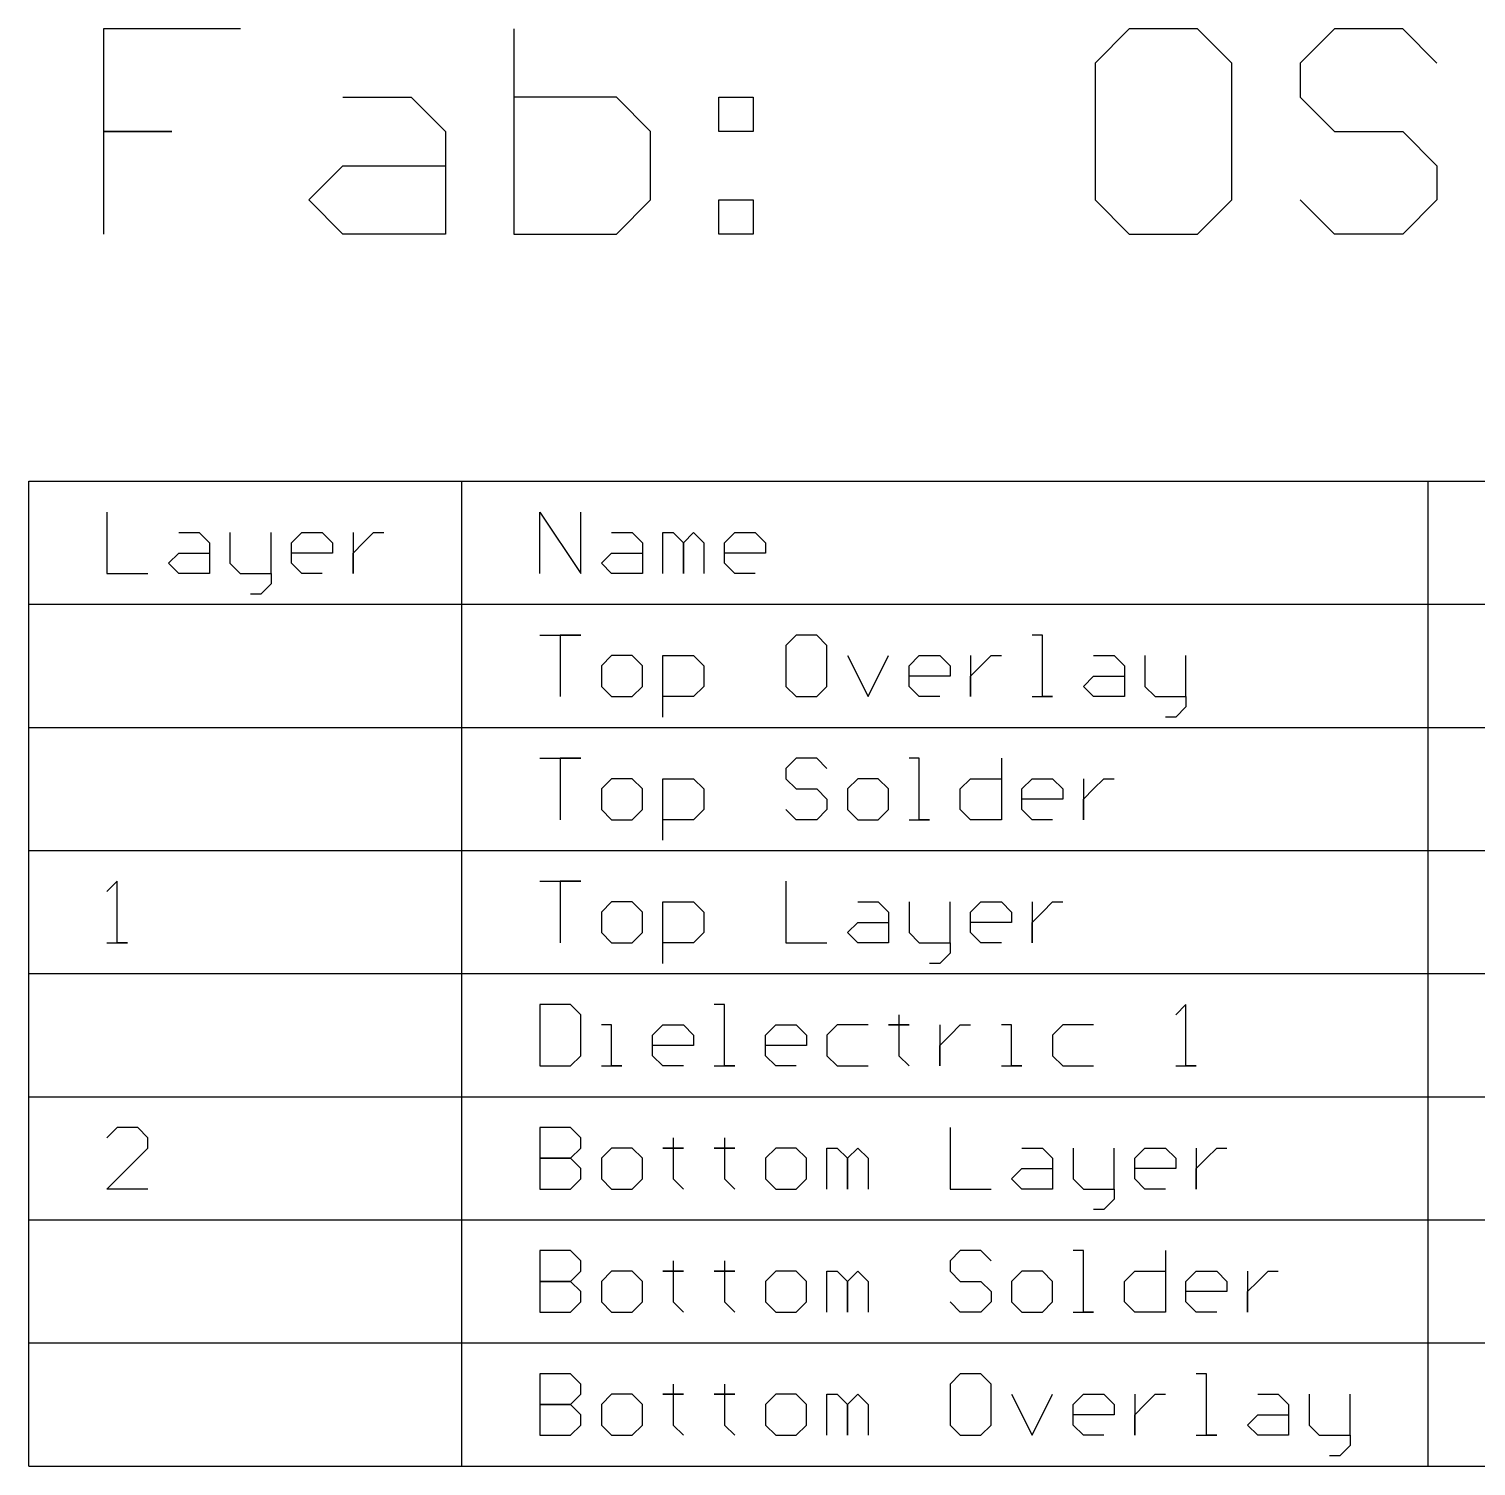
# Model space of a CAD drawing. Header units: millimetres. Extents: x -1.9 to 9.1, y -3.1 to 5.4.
# Drawn here: x 6.239 to 6.944, y 0.465 to 1.165 of the extents above; entities that cross this region are included whole.
import ezdxf

# ---------------------------------------------------------------- set-up
doc = ezdxf.new("R2010")
doc.units = ezdxf.units.MM
doc.header["$MEASUREMENT"] = 0
doc.layers.add('Mechanical28', color=56, linetype='Continuous')

msp = doc.modelspace()

# ---------------------------------------------------------------- linework, layer by layer
at = {"layer": 'Mechanical28'}
for p, q in [((6.34165, 1.16497), (6.275, 1.16497)), ((6.275, 1.16497), (6.275, 1.11498)), ((6.47494, 1.16497), (6.47494, 1.065)), ((6.77484, 1.16497), (6.75818, 1.14831)), ((6.80816, 1.16497), (6.77484, 1.16497)), ((6.82482, 1.14831), (6.80816, 1.16497)), ((6.87481, 1.16497), (6.85814, 1.14831)), ((6.90813, 1.16497), (6.87481, 1.16497)), ((6.92479, 1.14831), (6.90813, 1.16497)), ((6.75818, 1.14831), (6.75818, 1.08166)), ((6.82482, 1.08166), (6.82482, 1.14831)), ((6.85814, 1.14831), (6.85814, 1.13165)), ((6.39163, 1.13165), (6.42495, 1.13165)), ((6.42495, 1.13165), (6.44161, 1.11498)), ((6.52492, 1.13165), (6.47494, 1.13165)), ((6.54158, 1.11498), (6.52492, 1.13165)), ((6.5749, 1.13165), (6.59156, 1.13165)), ((6.5749, 1.11498), (6.5749, 1.13165)), ((6.59156, 1.13165), (6.59156, 1.11498)), ((6.85814, 1.13165), (6.87481, 1.11498)), ((6.275, 1.11498), (6.30832, 1.11498)), ((6.30832, 1.11498), (6.275, 1.11498)), ((6.275, 1.11498), (6.275, 1.065)), ((6.44161, 1.11498), (6.44161, 1.065)), ((6.54158, 1.09832), (6.54158, 1.11498)), ((6.59156, 1.11498), (6.5749, 1.11498)), ((6.87481, 1.11498), (6.90813, 1.11498)), ((6.90813, 1.11498), (6.92479, 1.09832)), ((6.37497, 1.08166), (6.39163, 1.09832)), ((6.39163, 1.09832), (6.44161, 1.09832)), ((6.54158, 1.08166), (6.54158, 1.09832)), ((6.92479, 1.09832), (6.92479, 1.08166)), ((6.39163, 1.065), (6.37497, 1.08166)), ((6.52492, 1.065), (6.54158, 1.08166)), ((6.5749, 1.08166), (6.59156, 1.08166)), ((6.5749, 1.065), (6.5749, 1.08166)), ((6.59156, 1.08166), (6.59156, 1.065)), ((6.75818, 1.08166), (6.77484, 1.065)), ((6.80816, 1.065), (6.82482, 1.08166)), ((6.87481, 1.065), (6.85814, 1.08166)), ((6.92479, 1.08166), (6.90813, 1.065)), ((6.44161, 1.065), (6.39163, 1.065)), ((6.47494, 1.065), (6.52492, 1.065)), ((6.59156, 1.065), (6.5749, 1.065)), ((6.77484, 1.065), (6.80816, 1.065)), ((6.90813, 1.065), (6.87481, 1.065)), ((6.23863, 0.94454), (8.67399, 0.94454)), ((6.23863, 0.46454), (6.23863, 0.94454)), ((6.44959, 0.46454), (6.44959, 0.94454)), ((6.92046, 0.46454), (6.92046, 0.94454)), ((6.27663, 0.92953), (6.27663, 0.89954)), ((6.48759, 0.89954), (6.48759, 0.92953)), ((6.48759, 0.92953), (6.50758, 0.89954)), ((6.50758, 0.89954), (6.50758, 0.92953)), ((6.31162, 0.91953), (6.32162, 0.91953)), ((6.32162, 0.91953), (6.32662, 0.91453)), ((6.33661, 0.91953), (6.33661, 0.90454)), ((6.35661, 0.89954), (6.35661, 0.91953)), ((6.3666, 0.91453), (6.3716, 0.91953)), ((6.3716, 0.91953), (6.3816, 0.91953)), ((6.3816, 0.91953), (6.3866, 0.91453)), ((6.39659, 0.91953), (6.39659, 0.89954)), ((6.40159, 0.91453), (6.40659, 0.91953)), ((6.40659, 0.91953), (6.41159, 0.91953)), ((6.52258, 0.91953), (6.53257, 0.91953)), ((6.53257, 0.91953), (6.53757, 0.91453)), ((6.54757, 0.89954), (6.54757, 0.91953)), ((6.54757, 0.91953), (6.55257, 0.91953)), ((6.55257, 0.91953), (6.55757, 0.91453)), ((6.55757, 0.91453), (6.56256, 0.91953)), ((6.56256, 0.91953), (6.56756, 0.91453)), ((6.57756, 0.91453), (6.58256, 0.91953)), ((6.58256, 0.91953), (6.59255, 0.91953)), ((6.59255, 0.91953), (6.59755, 0.91453)), ((6.32662, 0.91453), (6.32662, 0.89954)), ((6.3666, 0.90454), (6.3666, 0.91453)), ((6.3866, 0.91453), (6.3866, 0.90954)), ((6.39659, 0.90954), (6.40159, 0.91453)), ((6.53757, 0.91453), (6.53757, 0.89954)), ((6.55757, 0.91453), (6.55757, 0.89954)), ((6.55757, 0.89954), (6.55757, 0.91453)), ((6.56756, 0.91453), (6.56756, 0.89954)), ((6.57756, 0.90454), (6.57756, 0.91453)), ((6.59755, 0.91453), (6.59755, 0.90954)), ((6.30662, 0.90454), (6.31162, 0.90954)), ((6.31162, 0.89954), (6.30662, 0.90454)), ((6.31162, 0.90954), (6.32662, 0.90954)), ((6.33661, 0.90454), (6.34161, 0.89954)), ((6.3866, 0.90954), (6.3666, 0.90954)), ((6.3716, 0.89954), (6.3666, 0.90454)), ((6.39659, 0.89954), (6.39659, 0.90954)), ((6.51758, 0.90454), (6.52258, 0.90954)), ((6.52258, 0.89954), (6.51758, 0.90454)), ((6.52258, 0.90954), (6.53757, 0.90954)), ((6.59755, 0.90954), (6.57756, 0.90954)), ((6.58256, 0.89954), (6.57756, 0.90454)), ((6.27663, 0.89954), (6.29663, 0.89954)), ((6.32662, 0.89954), (6.31162, 0.89954)), ((6.34161, 0.89954), (6.35661, 0.89954)), ((6.35661, 0.89954), (6.35661, 0.89454)), ((6.3816, 0.89954), (6.3716, 0.89954)), ((6.53757, 0.89954), (6.52258, 0.89954)), ((6.59255, 0.89954), (6.58256, 0.89954)), ((6.35161, 0.88954), (6.34661, 0.88954)), ((6.35661, 0.89454), (6.35161, 0.88954)), ((6.23863, 0.88454), (8.67399, 0.88454)), ((6.48759, 0.86953), (6.50758, 0.86953)), ((6.50758, 0.86953), (6.49758, 0.86953)), ((6.49758, 0.86953), (6.49758, 0.83954)), ((6.61255, 0.86953), (6.60755, 0.86453)), ((6.62254, 0.86953), (6.61255, 0.86953)), ((6.62754, 0.86453), (6.62254, 0.86953)), ((6.73251, 0.86953), (6.72751, 0.86953)), ((6.73251, 0.83954), (6.73251, 0.86953)), ((6.60755, 0.86453), (6.60755, 0.84454)), ((6.62754, 0.84454), (6.62754, 0.86453)), ((6.52258, 0.85953), (6.51758, 0.85453)), ((6.51758, 0.85453), (6.51758, 0.84454)), ((6.53257, 0.85953), (6.52258, 0.85953)), ((6.53757, 0.85453), (6.53257, 0.85953)), ((6.53757, 0.84454), (6.53757, 0.85453)), ((6.54757, 0.82954), (6.54757, 0.85953)), ((6.54757, 0.85953), (6.56256, 0.85953)), ((6.56256, 0.85953), (6.56756, 0.85453)), ((6.56756, 0.85453), (6.56756, 0.84454)), ((6.63754, 0.85953), (6.64754, 0.83954)), ((6.64754, 0.83954), (6.65753, 0.85953)), ((6.66753, 0.85453), (6.67253, 0.85953)), ((6.66753, 0.84454), (6.66753, 0.85453)), ((6.67253, 0.85953), (6.68253, 0.85953)), ((6.68253, 0.85953), (6.68752, 0.85453)), ((6.68752, 0.85453), (6.68752, 0.84954)), ((6.69752, 0.85953), (6.69752, 0.83954)), ((6.69752, 0.84954), (6.70252, 0.85453)), ((6.70252, 0.85453), (6.70752, 0.85953)), ((6.70752, 0.85953), (6.71252, 0.85953)), ((6.7575, 0.85953), (6.7675, 0.85953)), ((6.7675, 0.85953), (6.7725, 0.85453)), ((6.7725, 0.85453), (6.7725, 0.83954)), ((6.78249, 0.85953), (6.78249, 0.84454)), ((6.80249, 0.83954), (6.80249, 0.85953)), ((6.68752, 0.84954), (6.66753, 0.84954)), ((6.69752, 0.83954), (6.69752, 0.84954)), ((6.7525, 0.84454), (6.7575, 0.84954)), ((6.7575, 0.84954), (6.7725, 0.84954)), ((6.51758, 0.84454), (6.52258, 0.83954)), ((6.52258, 0.83954), (6.53257, 0.83954)), ((6.53257, 0.83954), (6.53757, 0.84454)), ((6.56256, 0.83954), (6.54757, 0.83954)), ((6.56756, 0.84454), (6.56256, 0.83954)), ((6.60755, 0.84454), (6.61255, 0.83954)), ((6.61255, 0.83954), (6.62254, 0.83954)), ((6.62254, 0.83954), (6.62754, 0.84454)), ((6.67253, 0.83954), (6.66753, 0.84454)), ((6.68253, 0.83954), (6.67253, 0.83954)), ((6.72751, 0.83954), (6.73751, 0.83954)), ((6.73751, 0.83954), (6.73251, 0.83954)), ((6.7575, 0.83954), (6.7525, 0.84454)), ((6.7725, 0.83954), (6.7575, 0.83954)), ((6.78249, 0.84454), (6.78749, 0.83954)), ((6.78749, 0.83954), (6.80249, 0.83954)), ((6.80249, 0.83954), (6.80249, 0.83454)), ((6.80249, 0.83454), (6.79749, 0.82954)), ((6.79749, 0.82954), (6.79249, 0.82954)), ((6.23863, 0.82454), (6.44959, 0.82454)), ((6.44959, 0.82454), (6.92046, 0.82454)), ((6.92046, 0.82454), (7.4863, 0.82454)), ((6.48759, 0.80953), (6.50758, 0.80953)), ((6.50758, 0.80953), (6.49758, 0.80953)), ((6.49758, 0.80953), (6.49758, 0.77954)), ((6.61255, 0.80953), (6.60755, 0.80453)), ((6.60755, 0.80453), (6.60755, 0.79953)), ((6.62254, 0.80953), (6.61255, 0.80953)), ((6.62754, 0.80453), (6.62254, 0.80953)), ((6.67253, 0.80953), (6.66753, 0.80953)), ((6.67253, 0.77954), (6.67253, 0.80953)), ((6.71252, 0.80953), (6.71252, 0.77954)), ((6.52258, 0.79953), (6.51758, 0.79453)), ((6.53257, 0.79953), (6.52258, 0.79953)), ((6.53757, 0.79453), (6.53257, 0.79953)), ((6.54757, 0.76954), (6.54757, 0.79953)), ((6.54757, 0.79953), (6.56256, 0.79953)), ((6.56256, 0.79953), (6.56756, 0.79453)), ((6.60755, 0.79953), (6.61255, 0.79453)), ((6.64254, 0.79953), (6.63754, 0.79453)), ((6.65253, 0.79953), (6.64254, 0.79953)), ((6.65753, 0.79453), (6.65253, 0.79953)), ((6.69252, 0.79453), (6.69752, 0.79953)), ((6.69752, 0.79953), (6.71252, 0.79953)), ((6.72251, 0.79453), (6.72751, 0.79953)), ((6.72751, 0.79953), (6.73751, 0.79953)), ((6.73751, 0.79953), (6.74251, 0.79453)), ((6.7525, 0.79953), (6.7525, 0.77954)), ((6.7575, 0.79453), (6.7625, 0.79953)), ((6.7625, 0.79953), (6.7675, 0.79953)), ((6.51758, 0.79453), (6.51758, 0.78454)), ((6.53757, 0.78454), (6.53757, 0.79453)), ((6.56756, 0.79453), (6.56756, 0.78454)), ((6.61255, 0.79453), (6.62254, 0.79453)), ((6.62254, 0.79453), (6.62754, 0.78954)), ((6.63754, 0.79453), (6.63754, 0.78454)), ((6.65753, 0.78454), (6.65753, 0.79453)), ((6.69252, 0.78454), (6.69252, 0.79453)), ((6.72251, 0.78454), (6.72251, 0.79453)), ((6.74251, 0.79453), (6.74251, 0.78954)), ((6.7525, 0.78954), (6.7575, 0.79453)), ((6.51758, 0.78454), (6.52258, 0.77954)), ((6.53257, 0.77954), (6.53757, 0.78454)), ((6.56756, 0.78454), (6.56256, 0.77954)), ((6.61255, 0.77954), (6.60755, 0.78454)), ((6.62754, 0.78454), (6.62254, 0.77954)), ((6.62754, 0.78954), (6.62754, 0.78454)), ((6.63754, 0.78454), (6.64254, 0.77954)), ((6.65253, 0.77954), (6.65753, 0.78454)), ((6.69752, 0.77954), (6.69252, 0.78454)), ((6.74251, 0.78954), (6.72251, 0.78954)), ((6.72751, 0.77954), (6.72251, 0.78454)), ((6.7525, 0.77954), (6.7525, 0.78954)), ((6.52258, 0.77954), (6.53257, 0.77954)), ((6.56256, 0.77954), (6.54757, 0.77954)), ((6.62254, 0.77954), (6.61255, 0.77954)), ((6.64254, 0.77954), (6.65253, 0.77954)), ((6.66753, 0.77954), (6.67753, 0.77954)), ((6.67753, 0.77954), (6.67253, 0.77954)), ((6.71252, 0.77954), (6.69752, 0.77954)), ((6.73751, 0.77954), (6.72751, 0.77954)), ((6.23863, 0.76454), (6.44959, 0.76454)), ((6.44959, 0.76454), (6.92046, 0.76454)), ((6.92046, 0.76454), (7.4863, 0.76454)), ((6.28163, 0.74953), (6.27663, 0.74453)), ((6.28163, 0.71954), (6.28163, 0.74953)), ((6.48759, 0.74953), (6.50758, 0.74953)), ((6.50758, 0.74953), (6.49758, 0.74953)), ((6.49758, 0.74953), (6.49758, 0.71954)), ((6.60755, 0.74953), (6.60755, 0.71954)), ((6.52258, 0.73953), (6.51758, 0.73453)), ((6.51758, 0.73453), (6.51758, 0.72454)), ((6.53257, 0.73953), (6.52258, 0.73953)), ((6.53757, 0.73453), (6.53257, 0.73953)), ((6.53757, 0.72454), (6.53757, 0.73453)), ((6.54757, 0.70954), (6.54757, 0.73953)), ((6.54757, 0.73953), (6.56256, 0.73953)), ((6.56256, 0.73953), (6.56756, 0.73453)), ((6.56756, 0.73453), (6.56756, 0.72454)), ((6.64254, 0.73953), (6.65253, 0.73953)), ((6.65253, 0.73953), (6.65753, 0.73453)), ((6.65753, 0.73453), (6.65753, 0.71954)), ((6.66753, 0.73953), (6.66753, 0.72454)), ((6.68752, 0.71954), (6.68752, 0.73953)), ((6.69752, 0.73453), (6.70252, 0.73953)), ((6.69752, 0.72454), (6.69752, 0.73453)), ((6.70252, 0.73953), (6.71252, 0.73953)), ((6.71252, 0.73953), (6.71751, 0.73453)), ((6.71751, 0.73453), (6.71751, 0.72954)), ((6.72751, 0.73953), (6.72751, 0.71954)), ((6.72751, 0.72954), (6.73251, 0.73453)), ((6.73251, 0.73453), (6.73751, 0.73953)), ((6.73751, 0.73953), (6.74251, 0.73953)), ((6.63754, 0.72454), (6.64254, 0.72954)), ((6.64254, 0.72954), (6.65753, 0.72954)), ((6.71751, 0.72954), (6.69752, 0.72954)), ((6.72751, 0.71954), (6.72751, 0.72954)), ((6.27663, 0.71954), (6.28663, 0.71954)), ((6.28663, 0.71954), (6.28163, 0.71954)), ((6.51758, 0.72454), (6.52258, 0.71954)), ((6.52258, 0.71954), (6.53257, 0.71954)), ((6.53257, 0.71954), (6.53757, 0.72454)), ((6.56256, 0.71954), (6.54757, 0.71954)), ((6.56756, 0.72454), (6.56256, 0.71954)), ((6.60755, 0.71954), (6.62754, 0.71954)), ((6.64254, 0.71954), (6.63754, 0.72454)), ((6.65753, 0.71954), (6.64254, 0.71954)), ((6.66753, 0.72454), (6.67253, 0.71954)), ((6.67253, 0.71954), (6.68752, 0.71954)), ((6.68752, 0.71954), (6.68752, 0.71454)), ((6.70252, 0.71954), (6.69752, 0.72454)), ((6.71252, 0.71954), (6.70252, 0.71954)), ((6.68752, 0.71454), (6.68253, 0.70954)), ((6.68253, 0.70954), (6.67753, 0.70954)), ((6.23863, 0.70454), (6.44959, 0.70454)), ((6.44959, 0.70454), (6.92046, 0.70454)), ((6.92046, 0.70454), (7.4863, 0.70454)), ((6.48759, 0.68953), (6.48759, 0.65954)), ((6.50258, 0.68953), (6.48759, 0.68953)), ((6.50758, 0.68453), (6.50258, 0.68953)), ((6.50758, 0.66454), (6.50758, 0.68453)), ((6.57756, 0.68953), (6.57256, 0.68953)), ((6.57756, 0.65954), (6.57756, 0.68953)), ((6.66253, 0.68453), (6.66253, 0.67953)), ((6.80249, 0.68953), (6.79749, 0.68453)), ((6.80249, 0.65954), (6.80249, 0.68953)), ((6.52258, 0.67953), (6.51758, 0.67953)), ((6.52258, 0.65954), (6.52258, 0.67953)), ((6.54257, 0.67453), (6.54757, 0.67953)), ((6.54757, 0.67953), (6.55757, 0.67953)), ((6.55757, 0.67953), (6.56256, 0.67453)), ((6.59755, 0.67453), (6.60255, 0.67953)), ((6.60255, 0.67953), (6.61255, 0.67953)), ((6.61255, 0.67953), (6.61755, 0.67453)), ((6.63254, 0.67953), (6.62754, 0.67453)), ((6.64754, 0.67953), (6.63254, 0.67953)), ((6.66253, 0.67953), (6.65753, 0.67953)), ((6.65753, 0.67953), (6.66753, 0.67953)), ((6.66753, 0.67953), (6.66253, 0.67953)), ((6.66253, 0.67953), (6.66253, 0.66454)), ((6.68252, 0.67953), (6.68252, 0.65954)), ((6.68752, 0.67453), (6.69252, 0.67953)), ((6.69252, 0.67953), (6.69752, 0.67953)), ((6.71751, 0.67953), (6.71252, 0.67953)), ((6.71751, 0.65954), (6.71751, 0.67953)), ((6.74251, 0.67953), (6.73751, 0.67453)), ((6.7575, 0.67953), (6.74251, 0.67953)), ((6.54257, 0.66454), (6.54257, 0.67453)), ((6.56256, 0.67453), (6.56256, 0.66954)), ((6.59755, 0.66454), (6.59755, 0.67453)), ((6.61755, 0.67453), (6.61755, 0.66954)), ((6.62754, 0.67453), (6.62754, 0.66454)), ((6.68252, 0.66954), (6.68752, 0.67453)), ((6.73751, 0.67453), (6.73751, 0.66454)), ((6.50258, 0.65954), (6.50758, 0.66454)), ((6.56256, 0.66954), (6.54257, 0.66954)), ((6.54757, 0.65954), (6.54257, 0.66454)), ((6.61755, 0.66954), (6.59755, 0.66954)), ((6.60255, 0.65954), (6.59755, 0.66454)), ((6.62754, 0.66454), (6.63254, 0.65954)), ((6.66253, 0.66454), (6.66753, 0.65954)), ((6.68252, 0.65954), (6.68252, 0.66954)), ((6.73751, 0.66454), (6.74251, 0.65954)), ((6.48759, 0.65954), (6.50258, 0.65954)), ((6.51758, 0.65954), (6.52758, 0.65954)), ((6.52758, 0.65954), (6.52258, 0.65954)), ((6.55757, 0.65954), (6.54757, 0.65954)), ((6.57256, 0.65954), (6.58256, 0.65954)), ((6.58256, 0.65954), (6.57756, 0.65954)), ((6.61255, 0.65954), (6.60255, 0.65954)), ((6.63254, 0.65954), (6.64754, 0.65954)), ((6.71252, 0.65954), (6.72251, 0.65954)), ((6.72251, 0.65954), (6.71751, 0.65954)), ((6.74251, 0.65954), (6.7575, 0.65954)), ((6.79749, 0.65954), (6.80748, 0.65954)), ((6.80748, 0.65954), (6.80249, 0.65954)), ((6.23863, 0.64454), (6.44959, 0.64454)), ((6.44959, 0.64454), (6.92046, 0.64454)), ((6.92046, 0.64454), (7.4863, 0.64454)), ((6.28163, 0.62953), (6.27663, 0.62453)), ((6.29163, 0.62953), (6.28163, 0.62953)), ((6.29663, 0.62453), (6.29163, 0.62953)), ((6.48759, 0.62953), (6.48759, 0.59954)), ((6.50258, 0.62953), (6.48759, 0.62953)), ((6.50758, 0.62453), (6.50258, 0.62953)), ((6.68752, 0.62953), (6.68752, 0.59954)), ((6.29663, 0.61953), (6.29663, 0.62453)), ((6.50758, 0.61953), (6.50758, 0.62453)), ((6.55257, 0.62453), (6.55257, 0.61953)), ((6.57756, 0.62453), (6.57756, 0.61953)), ((6.27663, 0.59954), (6.29663, 0.61953)), ((6.50258, 0.61453), (6.48759, 0.61453)), ((6.48759, 0.61453), (6.50258, 0.61453)), ((6.50258, 0.61453), (6.50758, 0.61953)), ((6.50758, 0.60954), (6.50258, 0.61453)), ((6.52258, 0.61953), (6.51758, 0.61453)), ((6.51758, 0.61453), (6.51758, 0.60454)), ((6.53257, 0.61953), (6.52258, 0.61953)), ((6.53757, 0.61453), (6.53257, 0.61953)), ((6.53757, 0.60454), (6.53757, 0.61453)), ((6.55257, 0.61953), (6.54757, 0.61953)), ((6.54757, 0.61953), (6.55757, 0.61953)), ((6.55757, 0.61953), (6.55257, 0.61953)), ((6.55257, 0.61953), (6.55257, 0.60454)), ((6.57756, 0.61953), (6.57256, 0.61953)), ((6.57256, 0.61953), (6.58256, 0.61953)), ((6.58256, 0.61953), (6.57756, 0.61953)), ((6.57756, 0.61953), (6.57756, 0.60454)), ((6.60255, 0.61953), (6.59755, 0.61453)), ((6.59755, 0.61453), (6.59755, 0.60454)), ((6.61255, 0.61953), (6.60255, 0.61953)), ((6.61755, 0.61453), (6.61255, 0.61953)), ((6.61755, 0.60454), (6.61755, 0.61453)), ((6.62754, 0.59954), (6.62754, 0.61953)), ((6.62754, 0.61953), (6.63254, 0.61953)), ((6.63254, 0.61953), (6.63754, 0.61453)), ((6.63754, 0.61453), (6.64254, 0.61953)), ((6.63754, 0.61453), (6.63754, 0.59954)), ((6.63754, 0.59954), (6.63754, 0.61453)), ((6.64254, 0.61953), (6.64754, 0.61453)), ((6.64754, 0.61453), (6.64754, 0.59954)), ((6.72251, 0.61953), (6.73251, 0.61953)), ((6.73251, 0.61953), (6.73751, 0.61453)), ((6.73751, 0.61453), (6.73751, 0.59954)), ((6.7475, 0.61953), (6.7475, 0.60454)), ((6.7675, 0.59954), (6.7675, 0.61953)), ((6.77749, 0.61453), (6.78249, 0.61953)), ((6.77749, 0.60454), (6.77749, 0.61453)), ((6.78249, 0.61953), (6.79249, 0.61953)), ((6.79249, 0.61953), (6.79749, 0.61453)), ((6.79749, 0.61453), (6.79749, 0.60954)), ((6.80748, 0.61953), (6.80748, 0.59954)), ((6.80748, 0.60954), (6.81248, 0.61453)), ((6.81248, 0.61453), (6.81748, 0.61953)), ((6.81748, 0.61953), (6.82248, 0.61953)), ((6.50758, 0.60454), (6.50758, 0.60954)), ((6.71751, 0.60454), (6.72251, 0.60954)), ((6.72251, 0.60954), (6.73751, 0.60954)), ((6.79749, 0.60954), (6.77749, 0.60954)), ((6.80748, 0.59954), (6.80748, 0.60954)), ((6.29663, 0.59954), (6.27663, 0.59954)), ((6.48759, 0.59954), (6.50258, 0.59954)), ((6.50258, 0.59954), (6.50758, 0.60454)), ((6.51758, 0.60454), (6.52258, 0.59954)), ((6.52258, 0.59954), (6.53257, 0.59954)), ((6.53257, 0.59954), (6.53757, 0.60454)), ((6.55257, 0.60454), (6.55757, 0.59954)), ((6.57756, 0.60454), (6.58256, 0.59954)), ((6.59755, 0.60454), (6.60255, 0.59954)), ((6.60255, 0.59954), (6.61255, 0.59954)), ((6.61255, 0.59954), (6.61755, 0.60454)), ((6.68752, 0.59954), (6.70752, 0.59954)), ((6.72251, 0.59954), (6.71751, 0.60454)), ((6.73751, 0.59954), (6.72251, 0.59954)), ((6.7475, 0.60454), (6.7525, 0.59954)), ((6.7525, 0.59954), (6.7675, 0.59954)), ((6.7675, 0.59954), (6.7675, 0.59454)), ((6.78249, 0.59954), (6.77749, 0.60454)), ((6.79249, 0.59954), (6.78249, 0.59954)), ((6.7675, 0.59454), (6.7625, 0.58954)), ((6.7625, 0.58954), (6.7575, 0.58954)), ((6.23863, 0.58454), (6.44959, 0.58454)), ((6.44959, 0.58454), (6.92046, 0.58454)), ((6.92046, 0.58454), (7.4863, 0.58454)), ((6.48759, 0.56953), (6.48759, 0.53954)), ((6.50258, 0.56953), (6.48759, 0.56953)), ((6.50758, 0.56453), (6.50258, 0.56953)), ((6.50758, 0.55953), (6.50758, 0.56453)), ((6.55257, 0.56453), (6.55257, 0.55953)), ((6.57756, 0.56453), (6.57756, 0.55953)), ((6.69252, 0.56953), (6.68752, 0.56453)), ((6.68752, 0.56453), (6.68752, 0.55953)), ((6.70252, 0.56953), (6.69252, 0.56953)), ((6.70752, 0.56453), (6.70252, 0.56953)), ((6.7525, 0.56953), (6.7475, 0.56953)), ((6.7525, 0.53954), (6.7525, 0.56953)), ((6.79249, 0.56953), (6.79249, 0.53954)), ((6.50258, 0.55453), (6.50758, 0.55953)), ((6.52258, 0.55953), (6.51758, 0.55453)), ((6.53257, 0.55953), (6.52258, 0.55953)), ((6.53757, 0.55453), (6.53257, 0.55953)), ((6.55257, 0.55953), (6.54757, 0.55953)), ((6.54757, 0.55953), (6.55757, 0.55953)), ((6.55757, 0.55953), (6.55257, 0.55953)), ((6.55257, 0.55953), (6.55257, 0.54454)), ((6.57756, 0.55953), (6.57256, 0.55953)), ((6.57256, 0.55953), (6.58256, 0.55953)), ((6.58256, 0.55953), (6.57756, 0.55953)), ((6.57756, 0.55953), (6.57756, 0.54454)), ((6.60255, 0.55953), (6.59755, 0.55453)), ((6.61255, 0.55953), (6.60255, 0.55953)), ((6.61755, 0.55453), (6.61255, 0.55953)), ((6.62754, 0.53954), (6.62754, 0.55953)), ((6.62754, 0.55953), (6.63254, 0.55953)), ((6.63254, 0.55953), (6.63754, 0.55453)), ((6.63754, 0.55453), (6.64254, 0.55953)), ((6.64254, 0.55953), (6.64754, 0.55453)), ((6.68752, 0.55953), (6.69252, 0.55453)), ((6.72251, 0.55953), (6.71751, 0.55453)), ((6.73251, 0.55953), (6.72251, 0.55953)), ((6.73751, 0.55453), (6.73251, 0.55953)), ((6.7725, 0.55453), (6.77749, 0.55953)), ((6.77749, 0.55953), (6.79249, 0.55953)), ((6.80249, 0.55453), (6.80748, 0.55953)), ((6.80748, 0.55953), (6.81748, 0.55953)), ((6.81748, 0.55953), (6.82248, 0.55453)), ((6.83248, 0.55953), (6.83248, 0.53954)), ((6.83747, 0.55453), (6.84247, 0.55953)), ((6.84247, 0.55953), (6.84747, 0.55953)), ((6.50258, 0.55453), (6.48759, 0.55453)), ((6.48759, 0.55453), (6.50258, 0.55453)), ((6.50758, 0.54954), (6.50258, 0.55453)), ((6.51758, 0.55453), (6.51758, 0.54454)), ((6.53757, 0.54454), (6.53757, 0.55453)), ((6.59755, 0.55453), (6.59755, 0.54454)), ((6.61755, 0.54454), (6.61755, 0.55453)), ((6.63754, 0.55453), (6.63754, 0.53954)), ((6.63754, 0.53954), (6.63754, 0.55453)), ((6.64754, 0.55453), (6.64754, 0.53954)), ((6.69252, 0.55453), (6.70252, 0.55453)), ((6.70252, 0.55453), (6.70752, 0.54954)), ((6.71751, 0.55453), (6.71751, 0.54454)), ((6.73751, 0.54454), (6.73751, 0.55453)), ((6.7725, 0.54454), (6.7725, 0.55453)), ((6.80249, 0.54454), (6.80249, 0.55453)), ((6.82248, 0.55453), (6.82248, 0.54954)), ((6.83248, 0.54954), (6.83747, 0.55453)), ((6.50258, 0.53954), (6.50758, 0.54454)), ((6.50758, 0.54454), (6.50758, 0.54954)), ((6.51758, 0.54454), (6.52258, 0.53954)), ((6.53257, 0.53954), (6.53757, 0.54454)), ((6.55257, 0.54454), (6.55757, 0.53954)), ((6.57756, 0.54454), (6.58256, 0.53954)), ((6.59755, 0.54454), (6.60255, 0.53954)), ((6.61255, 0.53954), (6.61755, 0.54454)), ((6.69252, 0.53954), (6.68752, 0.54454)), ((6.70752, 0.54454), (6.70252, 0.53954)), ((6.70752, 0.54954), (6.70752, 0.54454)), ((6.71751, 0.54454), (6.72251, 0.53954)), ((6.73251, 0.53954), (6.73751, 0.54454)), ((6.77749, 0.53954), (6.7725, 0.54454)), ((6.82248, 0.54954), (6.80249, 0.54954)), ((6.80748, 0.53954), (6.80249, 0.54454)), ((6.83248, 0.53954), (6.83248, 0.54954)), ((6.48759, 0.53954), (6.50258, 0.53954)), ((6.52258, 0.53954), (6.53257, 0.53954)), ((6.60255, 0.53954), (6.61255, 0.53954)), ((6.70252, 0.53954), (6.69252, 0.53954)), ((6.72251, 0.53954), (6.73251, 0.53954)), ((6.7475, 0.53954), (6.7575, 0.53954)), ((6.7575, 0.53954), (6.7525, 0.53954)), ((6.79249, 0.53954), (6.77749, 0.53954)), ((6.81748, 0.53954), (6.80748, 0.53954)), ((6.23863, 0.52454), (6.44959, 0.52454)), ((6.44959, 0.52454), (6.92046, 0.52454)), ((6.92046, 0.52454), (7.4863, 0.52454)), ((6.48759, 0.50953), (6.48759, 0.47954)), ((6.50258, 0.50953), (6.48759, 0.50953)), ((6.50758, 0.50453), (6.50258, 0.50953)), ((6.69252, 0.50953), (6.68752, 0.50453)), ((6.70252, 0.50953), (6.69252, 0.50953)), ((6.70752, 0.50453), (6.70252, 0.50953)), ((6.81248, 0.50953), (6.80748, 0.50953)), ((6.81248, 0.47954), (6.81248, 0.50953)), ((6.50758, 0.49953), (6.50758, 0.50453)), ((6.55257, 0.50453), (6.55257, 0.49953)), ((6.57756, 0.50453), (6.57756, 0.49953)), ((6.68752, 0.50453), (6.68752, 0.48454)), ((6.70752, 0.48454), (6.70752, 0.50453)), ((6.50258, 0.49453), (6.48759, 0.49453)), ((6.48759, 0.49453), (6.50258, 0.49453)), ((6.50258, 0.49453), (6.50758, 0.49953)), ((6.50758, 0.48954), (6.50258, 0.49453)), ((6.52258, 0.49953), (6.51758, 0.49453)), ((6.51758, 0.49453), (6.51758, 0.48454)), ((6.53257, 0.49953), (6.52258, 0.49953)), ((6.53757, 0.49453), (6.53257, 0.49953)), ((6.53757, 0.48454), (6.53757, 0.49453)), ((6.55257, 0.49953), (6.54757, 0.49953)), ((6.54757, 0.49953), (6.55757, 0.49953)), ((6.55757, 0.49953), (6.55257, 0.49953)), ((6.55257, 0.49953), (6.55257, 0.48454)), ((6.57756, 0.49953), (6.57256, 0.49953)), ((6.57256, 0.49953), (6.58256, 0.49953)), ((6.58256, 0.49953), (6.57756, 0.49953)), ((6.57756, 0.49953), (6.57756, 0.48454)), ((6.60255, 0.49953), (6.59755, 0.49453)), ((6.59755, 0.49453), (6.59755, 0.48454)), ((6.61255, 0.49953), (6.60255, 0.49953)), ((6.61755, 0.49453), (6.61255, 0.49953)), ((6.61755, 0.48454), (6.61755, 0.49453)), ((6.62754, 0.47954), (6.62754, 0.49953)), ((6.62754, 0.49953), (6.63254, 0.49953)), ((6.63254, 0.49953), (6.63754, 0.49453)), ((6.63754, 0.49453), (6.64254, 0.49953)), ((6.63754, 0.49453), (6.63754, 0.47954)), ((6.63754, 0.47954), (6.63754, 0.49453)), ((6.64254, 0.49953), (6.64754, 0.49453)), ((6.64754, 0.49453), (6.64754, 0.47954)), ((6.71751, 0.49953), (6.72751, 0.47954)), ((6.72751, 0.47954), (6.73751, 0.49953)), ((6.7475, 0.49453), (6.7525, 0.49953)), ((6.7475, 0.48454), (6.7475, 0.49453)), ((6.7525, 0.49953), (6.7625, 0.49953)), ((6.7625, 0.49953), (6.7675, 0.49453)), ((6.7675, 0.49453), (6.7675, 0.48954)), ((6.77749, 0.49953), (6.77749, 0.47954)), ((6.77749, 0.48954), (6.78249, 0.49453)), ((6.78249, 0.49453), (6.78749, 0.49953)), ((6.78749, 0.49953), (6.79249, 0.49953)), ((6.83747, 0.49953), (6.84747, 0.49953)), ((6.84747, 0.49953), (6.85247, 0.49453)), ((6.85247, 0.49453), (6.85247, 0.47954)), ((6.86247, 0.49953), (6.86247, 0.48454)), ((6.88246, 0.47954), (6.88246, 0.49953)), ((6.50758, 0.48454), (6.50758, 0.48954)), ((6.7675, 0.48954), (6.7475, 0.48954)), ((6.77749, 0.47954), (6.77749, 0.48954)), ((6.83248, 0.48454), (6.83747, 0.48954)), ((6.83747, 0.48954), (6.85247, 0.48954)), ((6.50258, 0.47954), (6.50758, 0.48454)), ((6.51758, 0.48454), (6.52258, 0.47954)), ((6.53257, 0.47954), (6.53757, 0.48454)), ((6.55257, 0.48454), (6.55757, 0.47954)), ((6.57756, 0.48454), (6.58256, 0.47954)), ((6.59755, 0.48454), (6.60255, 0.47954)), ((6.61255, 0.47954), (6.61755, 0.48454)), ((6.68752, 0.48454), (6.69252, 0.47954)), ((6.70252, 0.47954), (6.70752, 0.48454)), ((6.7525, 0.47954), (6.7475, 0.48454)), ((6.83747, 0.47954), (6.83248, 0.48454)), ((6.86247, 0.48454), (6.86747, 0.47954)), ((6.48759, 0.47954), (6.50258, 0.47954)), ((6.52258, 0.47954), (6.53257, 0.47954)), ((6.60255, 0.47954), (6.61255, 0.47954)), ((6.69252, 0.47954), (6.70252, 0.47954)), ((6.7625, 0.47954), (6.7525, 0.47954)), ((6.80748, 0.47954), (6.81748, 0.47954)), ((6.81748, 0.47954), (6.81248, 0.47954)), ((6.85247, 0.47954), (6.83747, 0.47954)), ((6.86747, 0.47954), (6.88246, 0.47954)), ((6.88246, 0.47454), (6.87746, 0.46954)), ((6.88246, 0.47954), (6.88246, 0.47454)), ((6.87746, 0.46954), (6.87246, 0.46954)), ((6.23863, 0.46454), (6.44959, 0.46454)), ((6.44959, 0.46454), (6.92046, 0.46454)), ((6.92046, 0.46454), (7.4863, 0.46454))]:
    msp.add_line(p, q, dxfattribs=at)

doc.saveas('drawing.dxf')
